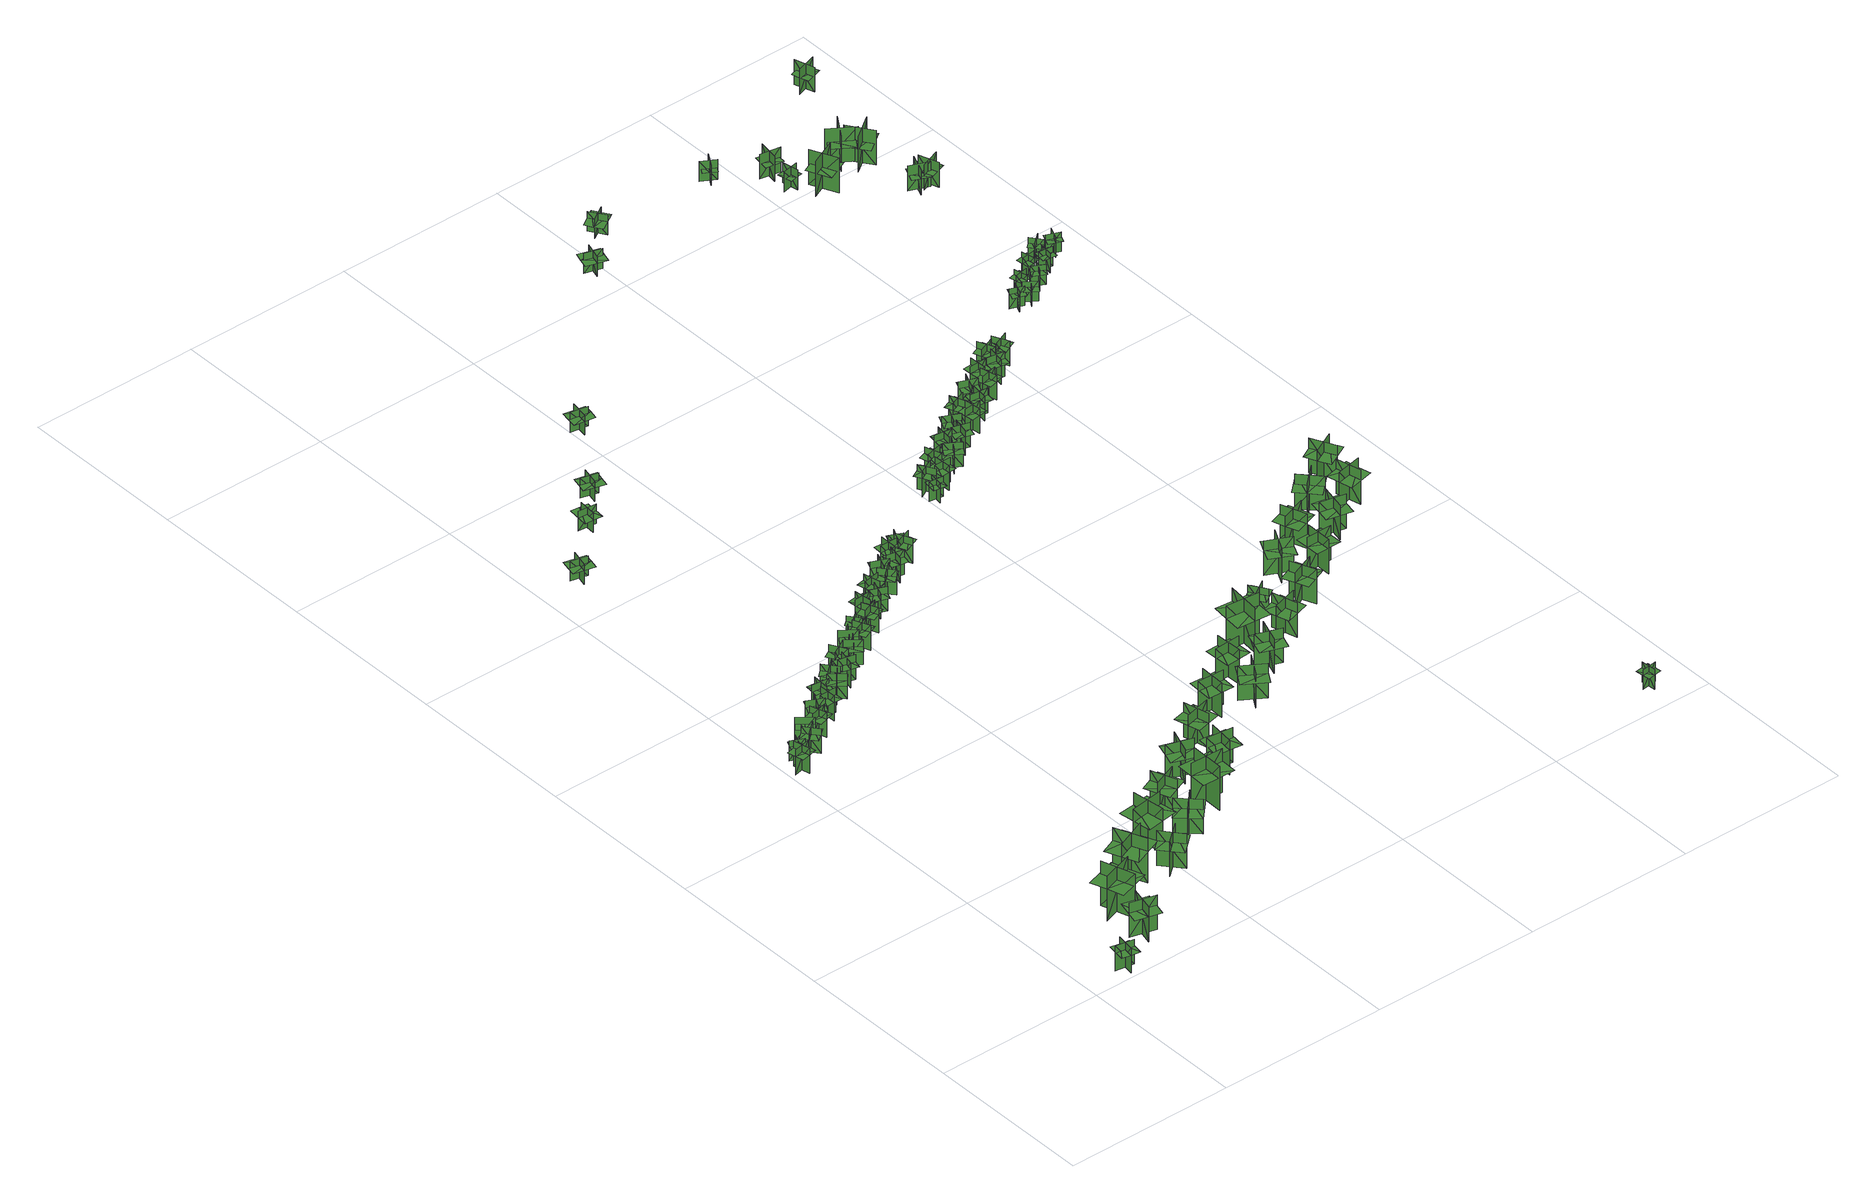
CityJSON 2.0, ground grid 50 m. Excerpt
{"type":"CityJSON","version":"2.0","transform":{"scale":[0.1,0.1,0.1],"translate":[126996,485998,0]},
"CityObjects":{
"tree1":{"type":"SolitaryVegetationObject","geometry":[{"type":"MultiSurface","lod":"1","boundaries":[[[0,1,2]],[[0,2,3]],[[4,5,6]],[[4,6,7]],[[8,9,10]],[[8,10,11]],[[8,11,12]],[[8,12,13]]]}]},
"tree2":{"type":"SolitaryVegetationObject","geometry":[{"type":"MultiSurface","lod":"1","boundaries":[[[14,15,16]],[[14,16,17]],[[18,19,20]],[[18,20,21]],[[22,23,24]],[[22,24,25]],[[22,25,26]],[[22,26,27]]]}]},
"tree3":{"type":"SolitaryVegetationObject","geometry":[{"type":"MultiSurface","lod":"1","boundaries":[[[28,29,30]],[[28,30,31]],[[32,33,34]],[[32,34,35]],[[36,37,38]],[[36,38,39]],[[36,39,40]],[[36,40,41]]]}]},
"tree4":{"type":"SolitaryVegetationObject","geometry":[{"type":"MultiSurface","lod":"1","boundaries":[[[42,43,44]],[[42,44,45]],[[46,47,48]],[[46,48,49]],[[50,51,52]],[[50,52,53]],[[50,53,54]],[[50,54,55]]]}]},
"tree5":{"type":"SolitaryVegetationObject","geometry":[{"type":"MultiSurface","lod":"1","boundaries":[[[56,57,58]],[[56,58,59]],[[60,61,62]],[[60,62,63]],[[64,65,66]],[[64,66,67]],[[64,67,68]],[[64,68,69]]]}]},
"tree6":{"type":"SolitaryVegetationObject","geometry":[{"type":"MultiSurface","lod":"1","boundaries":[[[70,71,72]],[[70,72,73]],[[74,75,76]],[[74,76,77]],[[78,79,80]],[[78,80,81]],[[78,81,82]],[[78,82,83]]]}]},
"tree7":{"type":"SolitaryVegetationObject","geometry":[{"type":"MultiSurface","lod":"1","boundaries":[[[84,85,86]],[[84,86,87]],[[88,89,90]],[[88,90,91]],[[92,93,94]],[[92,94,95]],[[92,95,96]],[[92,96,97]]]}]},
"tree8":{"type":"SolitaryVegetationObject","geometry":[{"type":"MultiSurface","lod":"1","boundaries":[[[98,99,100]],[[98,100,101]],[[102,103,104]],[[102,104,105]],[[106,107,108]],[[106,108,109]],[[106,109,110]],[[106,110,111]]]}]},
"tree9":{"type":"SolitaryVegetationObject","geometry":[{"type":"MultiSurface","lod":"1","boundaries":[[[112,113,114]],[[112,114,115]],[[116,117,118]],[[116,118,119]],[[120,121,122]],[[120,122,123]],[[120,123,124]],[[120,124,125]]]}]},
"tree10":{"type":"SolitaryVegetationObject","geometry":[{"type":"MultiSurface","lod":"1","boundaries":[[[126,127,128]],[[126,128,129]],[[130,131,132]],[[130,132,133]],[[134,135,136]],[[134,136,137]],[[134,137,138]],[[134,138,139]]]}]},
"tree11":{"type":"SolitaryVegetationObject","geometry":[{"type":"MultiSurface","lod":"1","boundaries":[[[140,141,142]],[[140,142,143]],[[144,145,146]],[[144,146,147]],[[148,149,150]],[[148,150,151]],[[148,151,152]],[[148,152,153]]]}]},
"tree12":{"type":"SolitaryVegetationObject","geometry":[{"type":"MultiSurface","lod":"1","boundaries":[[[154,155,156]],[[154,156,157]],[[158,159,160]],[[158,160,161]],[[162,163,164]],[[162,164,165]],[[162,165,166]],[[162,166,167]]]}]},
"tree13":{"type":"SolitaryVegetationObject","geometry":[{"type":"MultiSurface","lod":"1","boundaries":[[[168,169,170]],[[168,170,171]],[[172,173,174]],[[172,174,175]],[[176,177,178]],[[176,178,179]],[[176,179,180]],[[176,180,181]]]}]},
"tree14":{"type":"SolitaryVegetationObject","geometry":[{"type":"MultiSurface","lod":"1","boundaries":[[[182,183,184]],[[182,184,185]],[[186,187,188]],[[186,188,189]],[[190,191,192]],[[190,192,193]],[[190,193,194]],[[190,194,195]]]}]},
"tree15":{"type":"SolitaryVegetationObject","geometry":[{"type":"MultiSurface","lod":"1","boundaries":[[[196,197,198]],[[196,198,199]],[[200,201,202]],[[200,202,203]],[[204,205,206]],[[204,206,207]],[[204,207,208]],[[204,208,209]]]}]},
"tree16":{"type":"SolitaryVegetationObject","geometry":[{"type":"MultiSurface","lod":"1","boundaries":[[[210,211,212]],[[210,212,213]],[[214,215,216]],[[214,216,217]],[[218,219,220]],[[218,220,221]],[[218,221,222]],[[218,222,223]]]}]},
"tree17":{"type":"SolitaryVegetationObject","geometry":[{"type":"MultiSurface","lod":"1","boundaries":[[[224,225,226]],[[224,226,227]],[[228,229,230]],[[228,230,231]],[[232,233,234]],[[232,234,235]],[[232,235,236]],[[232,236,237]]]}]},
"tree18":{"type":"SolitaryVegetationObject","geometry":[{"type":"MultiSurface","lod":"1","boundaries":[[[238,239,240]],[[238,240,241]],[[242,243,244]],[[242,244,245]],[[246,247,248]],[[246,248,249]],[[246,249,250]],[[246,250,251]]]}]},
"tree19":{"type":"SolitaryVegetationObject","geometry":[{"type":"MultiSurface","lod":"1","boundaries":[[[252,253,254]],[[252,254,255]],[[256,257,258]],[[256,258,259]],[[260,261,262]],[[260,262,263]],[[260,263,264]],[[260,264,265]]]}]},
"tree20":{"type":"SolitaryVegetationObject","geometry":[{"type":"MultiSurface","lod":"1","boundaries":[[[266,267,268]],[[266,268,269]],[[270,271,272]],[[270,272,273]],[[274,275,276]],[[274,276,277]],[[274,277,278]],[[274,278,279]]]}]},
"tree21":{"type":"SolitaryVegetationObject","geometry":[{"type":"MultiSurface","lod":"1","boundaries":[[[280,281,282]],[[280,282,283]],[[284,285,286]],[[284,286,287]],[[288,289,290]],[[288,290,291]],[[288,291,292]],[[288,292,293]]]}]},
"tree22":{"type":"SolitaryVegetationObject","geometry":[{"type":"MultiSurface","lod":"1","boundaries":[[[294,295,296]],[[294,296,297]],[[298,299,300]],[[298,300,301]],[[302,303,304]],[[302,304,305]],[[302,305,306]],[[302,306,307]]]}]},
"tree23":{"type":"SolitaryVegetationObject","geometry":[{"type":"MultiSurface","lod":"1","boundaries":[[[308,309,310]],[[308,310,311]],[[312,313,314]],[[312,314,315]],[[316,317,318]],[[316,318,319]],[[316,319,320]],[[316,320,321]]]}]},
"tree24":{"type":"SolitaryVegetationObject","geometry":[{"type":"MultiSurface","lod":"1","boundaries":[[[322,323,324]],[[322,324,325]],[[326,327,328]],[[326,328,329]],[[330,331,332]],[[330,332,333]],[[330,333,334]],[[330,334,335]]]}]},
"tree25":{"type":"SolitaryVegetationObject","geometry":[{"type":"MultiSurface","lod":"1","boundaries":[[[336,337,338]],[[336,338,339]],[[340,341,342]],[[340,342,343]],[[344,345,346]],[[344,346,347]],[[344,347,348]],[[344,348,349]]]}]},
"tree26":{"type":"SolitaryVegetationObject","geometry":[{"type":"MultiSurface","lod":"1","boundaries":[[[350,351,352]],[[350,352,353]],[[354,355,356]],[[354,356,357]],[[358,359,360]],[[358,360,361]],[[358,361,362]],[[358,362,363]]]}]},
"tree27":{"type":"SolitaryVegetationObject","geometry":[{"type":"MultiSurface","lod":"1","boundaries":[[[364,365,366]],[[364,366,367]],[[368,369,370]],[[368,370,371]],[[372,373,374]],[[372,374,375]],[[372,375,376]],[[372,376,377]]]}]},
"tree28":{"type":"SolitaryVegetationObject","geometry":[{"type":"MultiSurface","lod":"1","boundaries":[[[378,379,380]],[[378,380,381]],[[382,383,384]],[[382,384,385]],[[386,387,388]],[[386,388,389]],[[386,389,390]],[[386,390,391]]]}]},
"tree29":{"type":"SolitaryVegetationObject","geometry":[{"type":"MultiSurface","lod":"1","boundaries":[[[392,393,394]],[[392,394,395]],[[396,397,398]],[[396,398,399]],[[400,401,402]],[[400,402,403]],[[400,403,404]],[[400,404,405]]]}]},
"tree30":{"type":"SolitaryVegetationObject","geometry":[{"type":"MultiSurface","lod":"1","boundaries":[[[406,407,408]],[[406,408,409]],[[410,411,412]],[[410,412,413]],[[414,415,416]],[[414,416,417]],[[414,417,418]],[[414,418,419]]]}]},
"tree31":{"type":"SolitaryVegetationObject","geometry":[{"type":"MultiSurface","lod":"1","boundaries":[[[420,421,422]],[[420,422,423]],[[424,425,426]],[[424,426,427]],[[428,429,430]],[[428,430,431]],[[428,431,432]],[[428,432,433]]]}]},
"tree32":{"type":"SolitaryVegetationObject","geometry":[{"type":"MultiSurface","lod":"1","boundaries":[[[434,435,436]],[[434,436,437]],[[438,439,440]],[[438,440,441]],[[442,443,444]],[[442,444,445]],[[442,445,446]],[[442,446,447]]]}]},
"tree33":{"type":"SolitaryVegetationObject","geometry":[{"type":"MultiSurface","lod":"1","boundaries":[[[448,449,450]],[[448,450,451]],[[452,453,454]],[[452,454,455]],[[456,457,458]],[[456,458,459]],[[456,459,460]],[[456,460,461]]]}]},
"tree34":{"type":"SolitaryVegetationObject","geometry":[{"type":"MultiSurface","lod":"1","boundaries":[[[462,463,464]],[[462,464,465]],[[466,467,468]],[[466,468,469]],[[470,471,472]],[[470,472,473]],[[470,473,474]],[[470,474,475]]]}]},
"tree35":{"type":"SolitaryVegetationObject","geometry":[{"type":"MultiSurface","lod":"1","boundaries":[[[476,477,478]],[[476,478,479]],[[480,481,482]],[[480,482,483]],[[484,485,486]],[[484,486,487]],[[484,487,488]],[[484,488,489]]]}]},
"tree36":{"type":"SolitaryVegetationObject","geometry":[{"type":"MultiSurface","lod":"1","boundaries":[[[490,491,492]],[[490,492,493]],[[494,495,496]],[[494,496,497]],[[498,499,500]],[[498,500,501]],[[498,501,502]],[[498,502,503]]]}]},
"tree37":{"type":"SolitaryVegetationObject","geometry":[{"type":"MultiSurface","lod":"1","boundaries":[[[504,505,506]],[[504,506,507]],[[508,509,510]],[[508,510,511]],[[512,513,514]],[[512,514,515]],[[512,515,516]],[[512,516,517]]]}]},
"tree38":{"type":"SolitaryVegetationObject","geometry":[{"type":"MultiSurface","lod":"1","boundaries":[[[518,519,520]],[[518,520,521]],[[522,523,524]],[[522,524,525]],[[526,527,528]],[[526,528,529]],[[526,529,530]],[[526,530,531]]]}]},
"tree39":{"type":"SolitaryVegetationObject","geometry":[{"type":"MultiSurface","lod":"1","boundaries":[[[532,533,534]],[[532,534,535]],[[536,537,538]],[[536,538,539]],[[540,541,542]],[[540,542,543]],[[540,543,544]],[[540,544,545]]]}]},
"tree40":{"type":"SolitaryVegetationObject","geometry":[{"type":"MultiSurface","lod":"1","boundaries":[[[546,547,548]],[[546,548,549]],[[550,551,552]],[[550,552,553]],[[554,555,556]],[[554,556,557]],[[554,557,558]],[[554,558,559]]]}]},
"tree41":{"type":"SolitaryVegetationObject","geometry":[{"type":"MultiSurface","lod":"1","boundaries":[[[560,561,562]],[[560,562,563]],[[564,565,566]],[[564,566,567]],[[568,569,570]],[[568,570,571]],[[568,571,572]],[[568,572,573]]]}]},
"tree42":{"type":"SolitaryVegetationObject","geometry":[{"type":"MultiSurface","lod":"1","boundaries":[[[574,575,576]],[[574,576,577]],[[578,579,580]],[[578,580,581]],[[582,583,584]],[[582,584,585]],[[582,585,586]],[[582,586,587]]]}]},
"tree43":{"type":"SolitaryVegetationObject","geometry":[{"type":"MultiSurface","lod":"1","boundaries":[[[588,589,590]],[[588,590,591]],[[592,593,594]],[[592,594,595]],[[596,597,598]],[[596,598,599]],[[596,599,600]],[[596,600,601]]]}]},
"tree44":{"type":"SolitaryVegetationObject","geometry":[{"type":"MultiSurface","lod":"1","boundaries":[[[602,603,604]],[[602,604,605]],[[606,607,608]],[[606,608,609]],[[610,611,612]],[[610,612,613]],[[610,613,614]],[[610,614,615]]]}]},
"tree45":{"type":"SolitaryVegetationObject","geometry":[{"type":"MultiSurface","lod":"1","boundaries":[[[616,617,618]],[[616,618,619]],[[620,621,622]],[[620,622,623]],[[624,625,626]],[[624,626,627]],[[624,627,628]],[[624,628,629]]]}]},
"tree46":{"type":"SolitaryVegetationObject","geometry":[{"type":"MultiSurface","lod":"1","boundaries":[[[630,631,632]],[[630,632,633]],[[634,635,636]],[[634,636,637]],[[638,639,640]],[[638,640,641]],[[638,641,642]],[[638,642,643]]]}]},
"tree47":{"type":"SolitaryVegetationObject","geometry":[{"type":"MultiSurface","lod":"1","boundaries":[[[644,645,646]],[[644,646,647]],[[648,649,650]],[[648,650,651]],[[652,653,654]],[[652,654,655]],[[652,655,656]],[[652,656,657]]]}]},
"tree48":{"type":"SolitaryVegetationObject","geometry":[{"type":"MultiSurface","lod":"1","boundaries":[[[658,659,660]],[[658,660,661]],[[662,663,664]],[[662,664,665]],[[666,667,668]],[[666,668,669]],[[666,669,670]],[[666,670,671]]]}]},
"tree49":{"type":"SolitaryVegetationObject","geometry":[{"type":"MultiSurface","lod":"1","boundaries":[[[672,673,674]],[[672,674,675]],[[676,677,678]],[[676,678,679]],[[680,681,682]],[[680,682,683]],[[680,683,684]],[[680,684,685]]]}]},
"tree50":{"type":"SolitaryVegetationObject","geometry":[{"type":"MultiSurface","lod":"1","boundaries":[[[686,687,688]],[[686,688,689]],[[690,691,692]],[[690,692,693]],[[694,695,696]],[[694,696,697]],[[694,697,698]],[[694,698,699]]]}]},
"tree51":{"type":"SolitaryVegetationObject","geometry":[{"type":"MultiSurface","lod":"1","boundaries":[[[700,701,702]],[[700,702,703]],[[704,705,706]],[[704,706,707]],[[708,709,710]],[[708,710,711]],[[708,711,712]],[[708,712,713]]]}]},
"tree52":{"type":"SolitaryVegetationObject","geometry":[{"type":"MultiSurface","lod":"1","boundaries":[[[714,715,716]],[[714,716,717]],[[718,719,720]],[[718,720,721]],[[722,723,724]],[[722,724,725]],[[722,725,726]],[[722,726,727]]]}]},
"tree53":{"type":"SolitaryVegetationObject","geometry":[{"type":"MultiSurface","lod":"1","boundaries":[[[728,729,730]],[[728,730,731]],[[732,733,734]],[[732,734,735]],[[736,737,738]],[[736,738,739]],[[736,739,740]],[[736,740,741]]]}]},
"tree54":{"type":"SolitaryVegetationObject","geometry":[{"type":"MultiSurface","lod":"1","boundaries":[[[742,743,744]],[[742,744,745]],[[746,747,748]],[[746,748,749]],[[750,751,752]],[[750,752,753]],[[750,753,754]],[[750,754,755]]]}]},
"tree55":{"type":"SolitaryVegetationObject","geometry":[{"type":"MultiSurface","lod":"1","boundaries":[[[756,757,758]],[[756,758,759]],[[760,761,762]],[[760,762,763]],[[764,765,766]],[[764,766,767]],[[764,767,768]],[[764,768,769]]]}]},
"tree56":{"type":"SolitaryVegetationObject","geometry":[{"type":"MultiSurface","lod":"1","boundaries":[[[770,771,772]],[[770,772,773]],[[774,775,776]],[[774,776,777]],[[778,779,780]],[[778,780,781]],[[778,781,782]],[[778,782,783]]]}]},
"tree57":{"type":"SolitaryVegetationObject","geometry":[{"type":"MultiSurface","lod":"1","boundaries":[[[784,785,786]],[[784,786,787]],[[788,789,790]],[[788,790,791]],[[792,793,794]],[[792,794,795]],[[792,795,796]],[[792,796,797]]]}]},
"tree58":{"type":"SolitaryVegetationObject","geometry":[{"type":"MultiSurface","lod":"1","boundaries":[[[798,799,800]],[[798,800,801]],[[802,803,804]],[[802,804,805]],[[806,807,808]],[[806,808,809]],[[806,809,810]],[[806,810,811]]]}]},
"tree59":{"type":"SolitaryVegetationObject","geometry":[{"type":"MultiSurface","lod":"1","boundaries":[[[812,813,814]],[[812,814,815]],[[816,817,818]],[[816,818,819]],[[820,821,822]],[[820,822,823]],[[820,823,824]],[[820,824,825]]]}]},
"tree60":{"type":"SolitaryVegetationObject","geometry":[{"type":"MultiSurface","lod":"1","boundaries":[[[826,827,828]],[[826,828,829]],[[830,831,832]],[[830,832,833]],[[834,835,836]],[[834,836,837]],[[834,837,838]],[[834,838,839]]]}]},
"tree61":{"type":"SolitaryVegetationObject","geometry":[{"type":"MultiSurface","lod":"1","boundaries":[[[840,841,842]],[[840,842,843]],[[844,845,846]],[[844,846,847]],[[848,849,850]],[[848,850,851]],[[848,851,852]],[[848,852,853]]]}]},
"tree62":{"type":"SolitaryVegetationObject","geometry":[{"type":"MultiSurface","lod":"1","boundaries":[[[854,855,856]],[[854,856,857]],[[858,859,860]],[[858,860,861]],[[862,863,864]],[[862,864,865]],[[862,865,866]],[[862,866,867]]]}]},
"tree63":{"type":"SolitaryVegetationObject","geometry":[{"type":"MultiSurface","lod":"1","boundaries":[[[868,869,870]],[[868,870,871]],[[872,873,874]],[[872,874,875]],[[876,877,878]],[[876,878,879]],[[876,879,880]],[[876,880,881]]]}]},
"tree64":{"type":"SolitaryVegetationObject","geometry":[{"type":"MultiSurface","lod":"1","boundaries":[[[882,883,884]],[[882,884,885]],[[886,887,888]],[[886,888,889]],[[890,891,892]],[[890,892,893]],[[890,893,894]],[[890,894,895]]]}]},
"tree65":{"type":"SolitaryVegetationObject","geometry":[{"type":"MultiSurface","lod":"1","boundaries":[[[896,897,898]],[[896,898,899]],[[900,901,902]],[[900,902,903]],[[904,905,906]],[[904,906,907]],[[904,907,908]],[[904,908,909]]]}]},
"tree66":{"type":"SolitaryVegetationObject","geometry":[{"type":"MultiSurface","lod":"1","boundaries":[[[910,911,912]],[[910,912,913]],[[914,915,916]],[[914,916,917]],[[918,919,920]],[[918,920,921]],[[918,921,922]],[[918,922,923]]]}]},
"tree67":{"type":"SolitaryVegetationObject","geometry":[{"type":"MultiSurface","lod":"1","boundaries":[[[924,925,926]],[[924,926,927]],[[928,929,930]],[[928,930,931]],[[932,933,934]],[[932,934,935]],[[932,935,936]],[[932,936,937]]]}]},
"tree68":{"type":"SolitaryVegetationObject","geometry":[{"type":"MultiSurface","lod":"1","boundaries":[[[938,939,940]],[[938,940,941]],[[942,943,944]],[[942,944,945]],[[946,947,948]],[[946,948,949]],[[946,949,950]],[[946,950,951]]]}]},
"tree69":{"type":"SolitaryVegetationObject","geometry":[{"type":"MultiSurface","lod":"1","boundaries":[[[952,953,954]],[[952,954,955]],[[956,957,958]],[[956,958,959]],[[960,961,962]],[[960,962,963]],[[960,963,964]],[[960,964,965]]]}]},
"tree70":{"type":"SolitaryVegetationObject","geometry":[{"type":"MultiSurface","lod":"1","boundaries":[[[966,967,968]],[[966,968,969]],[[970,971,972]],[[970,972,973]],[[974,975,976]],[[974,976,977]],[[974,977,978]],[[974,978,979]]]}]},
"tree71":{"type":"SolitaryVegetationObject","geometry":[{"type":"MultiSurface","lod":"1","boundaries":[[[980,981,982]],[[980,982,983]],[[984,985,986]],[[984,986,987]],[[988,989,990]],[[988,990,991]],[[988,991,992]],[[988,992,993]]]}]},
"tree72":{"type":"SolitaryVegetationObject","geometry":[{"type":"MultiSurface","lod":"1","boundaries":[[[994,995,996]],[[994,996,997]],[[998,999,1000]],[[998,1000,1001]],[[1002,1003,1004]],[[1002,1004,1005]],[[1002,1005,1006]],[[1002,1006,1007]]]}]},
"tree73":{"type":"SolitaryVegetationObject","geometry":[{"type":"MultiSurface","lod":"1","boundaries":[[[1008,1009,1010]],[[1008,1010,1011]],[[1012,1013,1014]],[[1012,1014,1015]],[[1016,1017,1018]],[[1016,1018,1019]],[[1016,1019,1020]],[[1016,1020,1021]]]}]},
"tree74":{"type":"SolitaryVegetationObject","geometry":[{"type":"MultiSurface","lod":"1","boundaries":[[[1022,1023,1024]],[[1022,1024,1025]],[[1026,1027,1028]],[[1026,1028,1029]],[[1030,1031,1032]],[[1030,1032,1033]],[[1030,1033,1034]],[[1030,1034,1035]]]}]},
"tree75":{"type":"SolitaryVegetationObject","geometry":[{"type":"MultiSurface","lod":"1","boundaries":[[[1036,1037,1038]],[[1036,1038,1039]],[[1040,1041,1042]],[[1040,1042,1043]],[[1044,1045,1046]],[[1044,1046,1047]],[[1044,1047,1048]],[[1044,1048,1049]]]}]},
"tree76":{"type":"SolitaryVegetationObject","geometry":[{"type":"MultiSurface","lod":"1","boundaries":[[[1050,1051,1052]],[[1050,1052,1053]],[[1054,1055,1056]],[[1054,1056,1057]],[[1058,1059,1060]],[[1058,1060,1061]],[[1058,1061,1062]],[[1058,1062,1063]]]}]},
"tree77":{"type":"SolitaryVegetationObject","geometry":[{"type":"MultiSurface","lod":"1","boundaries":[[[1064,1065,1066]],[[1064,1066,1067]],[[1068,1069,1070]],[[1068,1070,1071]],[[1072,1073,1074]],[[1072,1074,1075]],[[1072,1075,1076]],[[1072,1076,1077]]]}]},
"tree78":{"type":"SolitaryVegetationObject","geometry":[{"type":"MultiSurface","lod":"1","boundaries":[[[1078,1079,1080]],[[1078,1080,1081]],[[1082,1083,1084]],[[1082,1084,1085]],[[1086,1087,1088]],[[1086,1088,1089]],[[1086,1089,1090]],[[1086,1090,1091]]]}]},
"tree79":{"type":"SolitaryVegetationObject","geometry":[{"type":"MultiSurface","lod":"1","boundaries":[[[1092,1093,1094]],[[1092,1094,1095]],[[1096,1097,1098]],[[1096,1098,1099]],[[1100,1101,1102]],[[1100,1102,1103]],[[1100,1104,1105]],[[1100,1105,1101]]]}]},
"tree80":{"type":"SolitaryVegetationObject","geometry":[{"type":"MultiSurface","lod":"1","boundaries":[[[1106,1107,1108]],[[1106,1108,1109]],[[1110,1111,1112]],[[1110,1112,1113]],[[1114,1115,1116]],[[1114,1116,1117]],[[1114,1117,1118]],[[1114,1118,1119]]]}]},
"tree81":{"type":"SolitaryVegetationObject","geometry":[{"type":"MultiSurface","lod":"1","boundaries":[[[1120,1121,1122]],[[1120,1122,1123]],[[1124,1125,1126]],[[1124,1126,1127]],[[1128,1129,1130]],[[1128,1130,1131]],[[1128,1131,1132]],[[1128,1132,1133]]]}]},
"tree82":{"type":"SolitaryVegetationObject","geometry":[{"type":"MultiSurface","lod":"1","boundaries":[[[1134,1135,1136]],[[1134,1136,1137]],[[1138,1139,1140]],[[1138,1140,1141]],[[1142,1143,1144]],[[1142,1144,1145]],[[1142,1145,1146]],[[1142,1146,1147]]]}]},
"tree83":{"type":"SolitaryVegetationObject","geometry":[{"type":"MultiSurface","lod":"1","boundaries":[[[1148,1149,1150]],[[1148,1150,1151]],[[1152,1153,1154]],[[1152,1154,1155]],[[1156,1157,1158]],[[1156,1158,1159]],[[1156,1160,1161]],[[1156,1161,1157]]]}]},
"tree84":{"type":"SolitaryVegetationObject","geometry":[{"type":"MultiSurface","lod":"1","boundaries":[[[1162,1163,1164]],[[1162,1164,1165]],[[1166,1167,1168]],[[1166,1168,1169]],[[1170,1171,1172]],[[1170,1172,1173]],[[1170,1174,1175]],[[1170,1175,1171]]]}]},
"tree85":{"type":"SolitaryVegetationObject","geometry":[{"type":"MultiSurface","lod":"1","boundaries":[[[1176,1177,1178]],[[1176,1178,1179]],[[1180,1181,1182]],[[1180,1182,1183]],[[1184,1185,1186]],[[1184,1186,1187]],[[1184,1187,1188]],[[1184,1188,1189]]]}]},
"tree86":{"type":"SolitaryVegetationObject","geometry":[{"type":"MultiSurface","lod":"1","boundaries":[[[1190,1191,1192]],[[1190,1192,1193]],[[1194,1195,1196]],[[1194,1196,1197]],[[1198,1199,1200]],[[1198,1200,1201]],[[1198,1202,1203]],[[1198,1203,1199]]]}]},
"tree87":{"type":"SolitaryVegetationObject","geometry":[{"type":"MultiSurface","lod":"1","boundaries":[[[1204,1205,1206]],[[1204,1206,1207]],[[1208,1209,1210]],[[1208,1210,1211]],[[1212,1213,1214]],[[1212,1214,1215]],[[1212,1215,1216]],[[1212,1216,1217]]]}]},
"tree88":{"type":"SolitaryVegetationObject","geometry":[{"type":"MultiSurface","lod":"1","boundaries":[[[1218,1219,1220]],[[1218,1220,1221]],[[1222,1223,1224]],[[1222,1224,1225]],[[1226,1227,1228]],[[1226,1228,1229]],[[1226,1229,1230]],[[1226,1230,1231]]]}]},
"tree89":{"type":"SolitaryVegetationObject","geometry":[{"type":"MultiSurface","lod":"1","boundaries":[[[1232,1233,1234]],[[1232,1234,1235]],[[1236,1237,1238]],[[1236,1238,1239]],[[1240,1241,1242]],[[1240,1242,1243]],[[1240,1243,1244]],[[1240,1244,1245]]]}]},
"tree90":{"type":"SolitaryVegetationObject","geometry":[{"type":"MultiSurface","lod":"1","boundaries":[[[1246,1247,1248]],[[1246,1248,1249]],[[1250,1251,1252]],[[1250,1252,1253]],[[1254,1255,1256]],[[1254,1256,1257]],[[1254,1258,1259]],[[1254,1259,1255]]]}]},
"tree91":{"type":"SolitaryVegetationObject","geometry":[{"type":"MultiSurface","lod":"1","boundaries":[[[1260,1261,1262]],[[1260,1262,1263]],[[1264,1265,1266]],[[1264,1266,1267]],[[1268,1269,1270]],[[1268,1270,1271]],[[1268,1272,1273]],[[1268,1273,1269]]]}]},
"tree92":{"type":"SolitaryVegetationObject","geometry":[{"type":"MultiSurface","lod":"1","boundaries":[[[1274,1275,1276]],[[1274,1276,1277]],[[1278,1279,1280]],[[1278,1280,1281]],[[1282,1283,1284]],[[1282,1284,1285]],[[1282,1286,1287]],[[1282,1287,1283]]]}]},
"tree93":{"type":"SolitaryVegetationObject","geometry":[{"type":"MultiSurface","lod":"1","boundaries":[[[1288,1289,1290]],[[1288,1290,1291]],[[1292,1293,1294]],[[1292,1294,1295]],[[1296,1297,1298]],[[1296,1298,1299]],[[1296,1300,1301]],[[1296,1301,1297]]]}]},
"tree94":{"type":"SolitaryVegetationObject","geometry":[{"type":"MultiSurface","lod":"1","boundaries":[[[1302,1303,1304]],[[1302,1304,1305]],[[1306,1307,1308]],[[1306,1308,1309]],[[1310,1311,1312]],[[1310,1312,1313]],[[1310,1314,1315]],[[1310,1315,1311]]]}]}
},
"vertices":[
[154,36,12],[99,45,12],[99,45,89],[154,36,89],[132,66,12],[123,12,12],[123,12,89],[132,66,89],[132,66,68],[105,71,68],[96,16,68],[123,12,68],[151,7,68],[159,62,68],
[216,129,10],[291,110,10],[291,110,118],[216,129,118],[242,85,10],[261,159,10],[261,159,118],[242,85,118],[242,85,88],[279,75,88],[299,150,88],[261,159,88],[224,169,88],[204,94,88],
[247,275,11],[278,180,11],[278,180,150],[247,275,150],[217,216,11],[311,247,11],[311,247,150],[217,216,150],[217,216,111],[232,169,111],[327,199,111],[311,247,111],[296,294,111],[201,264,111],
[35,1212,11],[46,1162,11],[46,1162,88],[35,1212,88],[15,1180,11],[65,1191,11],[65,1191,88],[15,1180,88],[15,1180,68],[20,1156,68],[70,1167,68],[65,1191,68],[59,1215,68],[9,1204,68],
[39,1234,11],[77,1217,11],[77,1217,73],[39,1234,73],[50,1206,11],[67,1243,11],[67,1243,73],[50,1206,73],[50,1206,56],[68,1198,56],[85,1235,56],[67,1243,56],[49,1251,56],[32,1214,56],
[119,1204,13],[87,1244,13],[87,1244,90],[119,1204,90],[123,1241,13],[83,1209,13],[83,1209,90],[123,1241,90],[123,1241,70],[107,1260,70],[67,1228,70],[83,1209,70],[98,1190,70],[138,1221,70],
[397,271,11],[359,363,11],[359,363,150],[397,271,150],[423,332,11],[331,295,11],[331,295,150],[423,332,150],[423,332,111],[404,378,111],[312,341,111],[331,295,111],[349,249,111],[442,286,111],
[101,1285,11],[139,1252,11],[139,1252,88],[101,1285,88],[104,1248,11],[137,1287,11],[137,1287,88],[104,1248,88],[104,1248,68],[122,1232,68],[156,1271,68],[137,1287,68],[119,1303,68],[85,1264,68],
[158,1294,14],[172,1245,14],[172,1245,91],[158,1294,91],[140,1262,14],[189,1275,14],[189,1275,91],[140,1262,91],[140,1262,71],[147,1238,71],[196,1252,71],[189,1275,71],[183,1299,71],[134,1285,71],
[510,254,11],[461,313,11],[461,313,119],[510,254,119],[515,305,11],[456,256,11],[456,256,119],[515,305,119],[515,305,89],[490,335,89],[431,285,89],[456,256,89],[481,226,89],[540,276,89],
[165,1320,11],[211,1297,11],[211,1297,88],[165,1320,88],[177,1284,11],[200,1330,11],[200,1330,88],[177,1284,88],[177,1284,68],[199,1273,68],[222,1319,68],[200,1330,68],[178,1341,68],[155,1295,68],
[544,399,12],[446,385,12],[446,385,151],[544,399,151],[492,439,12],[505,341,12],[505,341,151],[492,439,151],[492,439,112],[442,433,112],[456,334,112],[505,341,112],[555,348,112],[541,446,112],
[256,1310,14],[205,1310,14],[205,1310,92],[256,1310,92],[229,1336,14],[230,1285,14],[230,1285,92],[229,1336,92],[229,1336,71],[205,1336,71],[205,1285,71],[230,1285,71],[255,1285,71],[254,1337,71],
[220,1360,9],[271,1356,9],[271,1356,86],[220,1360,86],[244,1332,9],[248,1383,9],[248,1383,86],[244,1332,86],[244,1332,66],[268,1329,66],[273,1380,66],[248,1383,66],[224,1385,66],[219,1334,66],
[276,1330,15],[310,1369,15],[310,1369,92],[276,1330,92],[313,1333,15],[275,1367,15],[275,1367,92],[313,1333,92],[313,1333,72],[330,1352,72],[291,1385,72],[275,1367,72],[259,1348,72],[297,1314,72],
[633,336,11],[578,390,11],[578,390,119],[633,336,119],[633,388,11],[579,332,11],[579,332,119],[633,388,119],[633,388,89],[605,414,89],[551,359,89],[579,332,89],[607,305,89],[661,361,89],
[287,1377,10],[327,1409,10],[327,1409,88],[287,1377,88],[324,1373,10],[292,1413,10],[292,1413,88],[324,1373,88],[324,1373,68],[343,1388,68],[311,1428,68],[292,1413,68],[273,1397,68],[305,1358,68],
[588,459,14],[660,488,14],[660,488,122],[588,459,122],[635,439,14],[607,511,14],[607,511,122],[635,439,122],[635,439,92],[671,453,92],[643,525,92],[607,511,92],[571,496,92],[599,424,92],
[130,2170,16],[130,2170,78],[117,2117,78],[117,2117,16],[148,2138,16],[148,2138,78],[98,2150,78],[98,2150,16],[156,2137,58],[162,2163,58],[99,2177,58],[93,2151,58],[87,2125,58],[150,2111,58],
[381,1381,14],[332,1393,14],[332,1393,92],[381,1381,92],[362,1413,14],[350,1363,14],[350,1363,92],[362,1413,92],[362,1413,71],[338,1419,71],[326,1369,71],[350,1363,71],[373,1357,71],[386,1407,71],
[394,1447,12],[349,1423,12],[349,1423,90],[394,1447,90],[358,1458,12],[383,1413,12],[383,1413,90],[358,1458,90],[358,1458,69],[337,1446,69],[361,1401,69],[383,1413,69],[404,1425,69],[380,1470,69],
[432,1454,14],[401,1412,14],[401,1412,92],[432,1454,92],[395,1448,14],[436,1417,14],[436,1417,92],[395,1448,92],[395,1448,71],[380,1428,71],[422,1398,71],[436,1417,71],[451,1437,71],[409,1467,71],
[729,485,11],[727,385,11],[727,385,149],[729,485,149],[681,440,11],[780,437,11],[780,437,149],[681,440,149],[681,440,110],[679,390,110],[779,387,110],[780,437,110],[782,487,110],[682,489,110],
[413,1488,12],[455,1458,12],[455,1458,90],[413,1488,90],[419,1451,12],[449,1492,12],[449,1492,90],[419,1451,90],[419,1451,69],[439,1436,69],[469,1478,69],[449,1492,69],[430,1507,69],[399,1465,69],
[729,519,15],[754,592,15],[754,592,123],[729,519,123],[776,541,15],[702,566,15],[702,566,123],[776,541,123],[776,541,93],[788,578,93],[715,603,93],[702,566,93],[690,530,93],[763,505,93],
[467,1496,15],[487,1449,15],[487,1449,92],[467,1496,92],[453,1461,15],[500,1482,15],[500,1482,92],[453,1461,92],[453,1461,72],[463,1439,72],[510,1459,72],[500,1482,72],[490,1504,72],[443,1484,72],
[511,1534,12],[479,1508,12],[479,1508,74],[511,1534,74],[481,1537,12],[507,1505,12],[507,1505,74],[481,1537,74],[481,1537,58],[466,1525,58],[491,1493,58],[507,1505,58],[522,1518,58],[496,1550,58],
[245,2292,19],[245,2292,81],[299,2287,81],[299,2287,19],[274,2315,19],[274,2315,81],[269,2263,81],[269,2263,19],[274,2323,61],[248,2325,61],[242,2261,61],[268,2259,61],[295,2256,61],[301,2320,61],
[531,1538,15],[549,1491,15],[549,1491,92],[531,1538,92],[516,1504,15],[563,1523,15],[563,1523,92],[516,1504,92],[516,1504,72],[525,1481,72],[572,1500,72],[563,1523,72],[554,1546,72],[507,1527,72],
[881,516,11],[804,525,11],[804,525,119],[881,516,119],[850,557,11],[841,480,11],[841,480,119],[850,557,119],[850,557,89],[811,561,89],[802,484,89],[841,480,89],[879,475,89],[888,552,89],
[529,1558,11],[580,1563,11],[580,1563,88],[529,1558,88],[558,1535,11],[553,1586,11],[553,1586,88],[558,1535,88],[558,1535,68],[583,1537,68],[578,1588,68],[553,1586,68],[529,1583,68],[534,1532,68],
[826,623,15],[902,641,15],[902,641,123],[826,623,123],[870,596,15],[852,671,15],[852,671,123],[870,596,123],[870,596,93],[908,605,93],[890,680,93],[852,671,93],[814,662,93],[833,587,93],
[624,1545,15],[577,1564,15],[577,1564,92],[624,1545,92],[609,1580,15],[590,1532,15],[590,1532,92],[609,1580,92],[609,1580,72],[587,1589,72],[568,1541,72],[590,1532,72],[613,1523,72],[632,1570,72],
[367,2409,21],[367,2409,83],[354,2358,83],[354,2358,21],[385,2378,21],[385,2378,83],[335,2391,83],[335,2391,21],[393,2376,63],[400,2402,63],[338,2418,63],[331,2392,63],[324,2366,63],[386,2350,63],
[626,1578,11],[615,1628,11],[615,1628,88],[626,1578,88],[646,1610,11],[596,1599,11],[596,1599,88],[646,1610,88],[646,1610,68],[640,1634,68],[590,1623,68],[596,1599,68],[601,1575,68],[651,1586,68],
[689,1618,15],[650,1585,15],[650,1585,93],[689,1618,93],[652,1621,15],[685,1582,15],[685,1582,93],[652,1621,93],[652,1621,72],[633,1606,72],[666,1566,72],[685,1582,72],[704,1597,72],[671,1637,72],
[659,1654,12],[706,1634,12],[706,1634,89],[659,1654,89],[673,1619,12],[693,1666,12],[693,1666,89],[673,1619,89],[673,1619,69],[695,1609,69],[715,1657,69],[693,1666,69],[670,1676,69],[650,1629,69],
[1014,710,15],[936,714,15],[936,714,123],[1014,710,123],[979,748,15],[976,671,15],[976,671,123],[979,748,123],[979,748,93],[940,750,93],[937,673,93],[976,671,93],[1014,670,93],[1017,747,93],
[703,1645,15],[753,1634,15],[753,1634,93],[703,1645,93],[723,1614,15],[734,1664,15],[734,1664,93],[723,1614,93],[723,1614,72],[747,1609,72],[758,1659,72],[734,1664,72],[710,1669,72],[699,1619,72],
[772,1686,12],[721,1687,12],[721,1687,90],[772,1686,90],[746,1713,12],[745,1662,12],[745,1662,90],[746,1713,90],[746,1713,69],[722,1714,69],[720,1662,69],[745,1662,69],[769,1661,69],[771,1712,69],
[1069,649,12],[1110,715,12],[1110,715,120],[1069,649,120],[1119,661,12],[1054,702,12],[1054,702,120],[1119,661,120],[1119,661,90],[1140,693,90],[1074,735,90],[1054,702,90],[1033,669,90],[1099,628,90],
[800,1657,14],[780,1704,14],[780,1704,91],[800,1657,91],[814,1691,14],[766,1672,14],[766,1672,91],[814,1691,91],[814,1691,71],[804,1714,71],[757,1694,71],[766,1672,71],[776,1649,71],[823,1669,71],
[522,2637,20],[522,2637,82],[513,2584,82],[513,2584,20],[543,2607,20],[543,2607,82],[492,2616,82],[492,2616,20],[551,2606,62],[555,2632,62],[492,2643,62],[487,2617,62],[483,2590,62],[546,2580,62],
[784,1695,14],[802,1732,14],[802,1732,75],[784,1695,75],[812,1705,14],[776,1723,14],[776,1723,75],[812,1705,75],[812,1705,59],[821,1723,59],[784,1741,59],[776,1723,59],[767,1706,59],[804,1688,59],
[1134,793,15],[1056,789,15],[1056,789,122],[1134,793,122],[1096,828,15],[1099,750,15],[1099,750,122],[1096,828,122],[1096,828,92],[1057,826,92],[1061,749,92],[1099,750,92],[1138,752,92],[1135,829,92],
[1196,728,12],[1222,801,12],[1222,801,120],[1196,728,120],[1243,750,12],[1170,776,12],[1170,776,120],[1243,750,120],[1243,750,89],[1256,786,89],[1182,812,89],[1170,776,89],[1157,739,89],[1230,713,89],
[1215,827,12],[1225,926,12],[1225,926,151],[1215,827,151],[1266,869,12],[1167,879,12],[1167,879,151],[1266,869,151],[1266,869,112],[1271,919,112],[1172,929,112],[1167,879,112],[1162,829,112],[1261,820,112],
[1033,1815,19],[992,1820,19],[992,1820,81],[1033,1815,81],[1015,1838,19],[1009,1798,19],[1009,1798,81],[1015,1838,81],[1015,1838,65],[996,1841,65],[990,1801,65],[1009,1798,65],[1029,1795,65],[1035,1835,65],
[1030,1839,15],[1006,1884,15],[1006,1884,92],[1030,1839,92],[1041,1875,15],[995,1851,15],[995,1851,92],[1041,1875,92],[1041,1875,72],[1029,1897,72],[984,1873,72],[995,1851,72],[1007,1829,72],[1052,1853,72],
[1337,806,12],[1315,880,12],[1315,880,120],[1337,806,120],[1362,851,12],[1288,829,12],[1288,829,120],[1362,851,120],[1362,851,90],[1351,888,90],[1277,866,90],[1288,829,90],[1299,792,90],[1373,814,90],
[1086,1850,17],[1035,1849,17],[1035,1849,94],[1086,1850,94],[1059,1876,17],[1061,1825,17],[1061,1825,94],[1059,1876,94],[1059,1876,74],[1034,1875,74],[1036,1824,74],[1061,1825,74],[1085,1825,74],[1083,1877,74],
[1346,927,12],[1317,974,12],[1317,974,89],[1346,927,89],[1355,963,12],[1308,933,12],[1308,933,89],[1355,963,89],[1355,963,68],[1340,986,68],[1293,957,68],[1308,933,68],[1323,910,68],[1369,939,68],
[1102,1910,14],[1053,1896,14],[1053,1896,91],[1102,1910,91],[1069,1928,14],[1083,1879,14],[1083,1879,91],[1069,1928,91],[1069,1928,71],[1046,1921,71],[1059,1872,71],[1083,1879,71],[1107,1885,71],[1093,1935,71],
[1116,1870,17],[1143,1914,17],[1143,1914,94],[1116,1870,94],[1153,1879,17],[1109,1906,17],[1109,1906,94],[1153,1879,94],[1153,1879,74],[1166,1900,74],[1122,1927,74],[1109,1906,74],[1096,1885,74],[1140,1858,74],
[1433,951,12],[1462,880,12],[1462,880,120],[1433,951,120],[1413,904,12],[1484,933,12],[1484,933,120],[1413,904,120],[1413,904,89],[1427,868,89],[1499,897,89],[1484,933,89],[1470,969,89],[1398,940,89],
[1117,1948,15],[1167,1940,15],[1167,1940,92],[1117,1948,92],[1139,1917,15],[1147,1968,15],[1147,1968,92],[1139,1917,92],[1139,1917,72],[1163,1914,72],[1171,1964,72],[1147,1968,72],[1123,1972,72],[1115,1921,72],
[1185,1910,17],[1198,1960,17],[1198,1960,94],[1185,1910,94],[1217,1929,17],[1168,1943,17],[1168,1943,94],[1217,1929,94],[1217,1929,74],[1224,1953,74],[1174,1966,74],[1168,1943,74],[1161,1919,74],[1210,1905,74],
[1490,1074,10],[1454,1005,10],[1454,1005,118],[1490,1074,118],[1440,1058,10],[1509,1023,10],[1509,1023,118],[1440,1058,118],[1440,1058,88],[1423,1023,88],[1492,988,88],[1509,1023,88],[1527,1057,88],[1458,1092,88],
[1227,1973,15],[1181,1995,15],[1181,1995,92],[1227,1973,92],[1214,2008,15],[1192,1962,15],[1192,1962,92],[1214,2008,92],[1214,2008,72],[1192,2019,72],[1170,1973,72],[1192,1962,72],[1214,1952,72],[1237,1998,72],
[1265,2005,18],[1271,1955,18],[1271,1955,95],[1265,2005,95],[1242,1976,18],[1293,1982,18],[1293,1982,95],[1242,1976,95],[1242,1976,75],[1245,1952,75],[1296,1957,75],[1293,1982,75],[1290,2006,75],[1239,2001,75],
[1566,1033,12],[1566,956,12],[1566,956,120],[1566,1033,120],[1530,997,12],[1607,997,12],[1607,997,120],[1530,997,120],[1530,997,90],[1530,958,90],[1607,958,90],[1607,997,90],[1607,1036,90],[1530,1036,90],
[1271,2003,13],[1252,2051,13],[1252,2051,91],[1271,2003,91],[1286,2038,13],[1238,2019,13],[1238,2019,91],[1286,2038,91],[1286,2038,70],[1277,2061,70],[1229,2042,70],[1238,2019,70],[1247,1996,70],[1295,2015,70],
[965,3071,14],[965,3071,76],[980,3122,76],[980,3122,14],[948,3103,14],[948,3103,76],[998,3088,76],[998,3088,14],[941,3106,56],[933,3080,56],[994,3061,56],[1002,3087,56],[1010,3113,56],[949,3131,56],
[1856,84,12],[1900,90,12],[1900,90,74],[1856,84,74],[1879,66,12],[1874,110,12],[1874,110,74],[1879,66,74],[1879,66,57],[1901,69,57],[1896,113,57],[1874,110,57],[1852,107,57],[1858,63,57],
[1567,1144,12],[1593,1071,12],[1593,1071,120],[1567,1144,120],[1544,1097,12],[1618,1123,12],[1618,1123,120],[1544,1097,120],[1544,1097,90],[1557,1061,90],[1630,1086,90],[1618,1123,90],[1605,1159,90],[1532,1134,90],
[1321,2037,18],[1314,1987,18],[1314,1987,95],[1321,2037,95],[1291,2015,18],[1342,2008,18],[1342,2008,95],[1291,2015,95],[1291,2015,75],[1288,1990,75],[1338,1983,75],[1342,2008,75],[1345,2032,75],[1295,2039,75],
[1307,2080,13],[1355,2061,13],[1355,2061,90],[1307,2080,90],[1322,2046,13],[1341,2093,13],[1341,2093,90],[1322,2046,90],[1322,2046,70],[1345,2037,70],[1364,2085,70],[1341,2093,70],[1318,2102,70],[1299,2054,70],
[1381,2083,18],[1393,2033,18],[1393,2033,95],[1381,2083,95],[1362,2051,18],[1411,2063,18],[1411,2063,95],[1362,2051,95],[1362,2051,75],[1367,2027,75],[1417,2039,75],[1411,2063,75],[1406,2087,75],[1356,2075,75],
[1679,1045,11],[1695,1121,11],[1695,1121,119],[1679,1045,119],[1722,1073,11],[1647,1089,11],[1647,1089,119],[1722,1073,119],[1722,1073,89],[1730,1111,89],[1655,1127,89],[1647,1089,89],[1639,1052,89],[1714,1035,89],
[1394,2135,13],[1396,2084,13],[1396,2084,91],[1394,2135,91],[1369,2107,13],[1420,2109,13],[1420,2109,91],[1369,2107,91],[1369,2107,71],[1370,2083,71],[1421,2085,71],[1420,2109,71],[1419,2134,71],[1368,2132,71],
[1096,3185,15],[1096,3185,77],[1067,3230,77],[1067,3230,15],[1061,3194,15],[1061,3194,77],[1104,3221,77],[1104,3221,15],[1054,3189,57],[1068,3167,57],[1123,3201,57],[1108,3224,57],[1094,3246,57],[1040,3212,57],
[1674,1216,13],[1727,1159,13],[1727,1159,121],[1674,1216,121],[1672,1164,13],[1729,1217,13],[1729,1217,121],[1672,1164,121],[1672,1164,91],[1698,1136,91],[1755,1188,91],[1729,1217,91],[1702,1245,91],[1645,1193,91],
[1452,2127,18],[1443,2076,18],[1443,2076,95],[1452,2127,95],[1421,2105,18],[1472,2096,18],[1472,2096,95],[1421,2105,95],[1421,2105,75],[1417,2081,75],[1467,2072,75],[1472,2096,75],[1476,2120,75],[1425,2129,75],
[1446,2173,18],[1466,2126,18],[1466,2126,95],[1446,2173,95],[1432,2138,18],[1480,2158,18],[1480,2158,95],[1432,2138,95],[1432,2138,75],[1442,2115,75],[1489,2135,75],[1480,2158,75],[1470,2181,75],[1423,2161,75],
[1523,2155,18],[1476,2134,18],[1476,2134,95],[1523,2155,95],[1488,2168,18],[1509,2121,18],[1509,2121,95],[1488,2168,95],[1488,2168,75],[1465,2158,75],[1487,2111,75],[1509,2121,75],[1531,2131,75],[1510,2178,75],
[1814,1125,10],[1797,1201,10],[1797,1201,118],[1814,1125,118],[1842,1168,10],[1766,1152,10],[1766,1152,118],[1842,1168,118],[1842,1168,88],[1834,1206,88],[1758,1190,88],[1766,1152,88],[1774,1114,88],[1850,1130,88],
[1833,1239,13],[1798,1308,13],[1798,1308,120],[1833,1239,120],[1849,1288,13],[1780,1253,13],[1780,1253,120],[1849,1288,120],[1849,1288,90],[1831,1323,90],[1763,1287,90],[1780,1253,90],[1798,1218,90],[1867,1254,90],
[1664,2306,14],[1702,2291,14],[1702,2291,76],[1664,2306,76],[1676,2279,14],[1691,2317,14],[1691,2317,76],[1676,2279,76],[1676,2279,60],[1694,2272,60],[1709,2310,60],[1691,2317,60],[1673,2324,60],[1658,2286,60],
[1421,3171,19],[1446,3212,19],[1446,3212,81],[1421,3171,81],[1450,3179,19],[1450,3179,81],[1409,3203,81],[1409,3203,19],[1421,3175,57],[1442,3211,57],[1426,3221,57],[1404,3185,57],[1438,3164,57],[1460,3200,57],
[1705,2305,16],[1739,2282,16],[1739,2282,78],[1705,2305,78],[1711,2275,16],[1734,2309,16],[1734,2309,78],[1711,2275,78],[1711,2275,62],[1727,2264,62],[1750,2298,62],[1734,2309,62],[1717,2320,62],[1694,2286,62],
[1752,2344,15],[1712,2336,15],[1712,2336,76],[1752,2344,76],[1726,2360,15],[1735,2320,15],[1735,2320,76],[1726,2360,76],[1726,2360,60],[1707,2356,60],[1716,2316,60],[1735,2320,60],[1754,2324,60],[1746,2364,60],
[1799,2323,15],[1763,2342,15],[1763,2342,77],[1799,2323,77],[1790,2352,15],[1771,2315,15],[1771,2315,77],[1790,2352,77],[1790,2352,61],[1773,2361,61],[1754,2325,61],[1771,2315,61],[1789,2306,61],[1808,2342,61],
[1575,3019,18],[1566,3066,18],[1566,3066,80],[1575,3019,80],[1592,3044,18],[1592,3044,80],[1545,3034,80],[1545,3034,18],[1573,3021,56],[1565,3062,56],[1545,3059,56],[1554,3017,56],[1593,3025,56],[1585,3066,56],
[1525,3105,26],[1584,3095,26],[1584,3095,104],[1525,3105,104],[1547,3074,26],[1547,3074,104],[1557,3134,104],[1557,3134,26],[1529,3107,74],[1581,3098,74],[1585,3122,74],[1533,3131,74],[1525,3082,74],[1577,3073,74],
[1811,2386,15],[1770,2380,15],[1770,2380,77],[1811,2386,77],[1786,2403,15],[1793,2363,15],[1793,2363,77],[1786,2403,77],[1786,2403,61],[1767,2400,61],[1773,2360,61],[1793,2363,61],[1812,2366,61],[1806,2407,61],
[1613,3020,16],[1647,2944,16],[1647,2944,125],[1613,3020,125],[1594,2971,16],[1594,2971,125],[1671,3006,125],[1671,3006,16],[1618,3017,83],[1648,2950,83],[1679,2964,83],[1649,3031,83],[1586,3002,83],[1616,2935,83],
[1837,2352,15],[1842,2392,15],[1842,2392,76],[1837,2352,76],[1860,2370,15],[1819,2375,15],[1819,2375,76],[1860,2370,76],[1860,2370,60],[1862,2390,60],[1822,2395,60],[1819,2375,60],[1817,2356,60],[1858,2351,60],
[1837,2438,15],[1863,2407,15],[1863,2407,76],[1837,2438,76],[1834,2409,15],[1866,2435,15],[1866,2435,76],[1834,2409,76],[1834,2409,60],[1847,2393,60],[1878,2420,60],[1866,2435,60],[1853,2450,60],[1822,2424,60],
[1907,2431,14],[1890,2394,14],[1890,2394,75],[1907,2431,75],[1879,2420,14],[1917,2404,14],[1917,2404,75],[1879,2420,75],[1879,2420,59],[1871,2402,59],[1909,2386,59],[1917,2404,59],[1925,2422,59],[1887,2438,59],
[1693,3054,22],[1764,3008,22],[1764,3008,131],[1693,3054,131],[1704,3003,22],[1704,3003,131],[1751,3073,131],[1751,3073,22],[1700,3054,89],[1761,3014,89],[1780,3042,89],[1719,3083,89],[1680,3025,89],[1741,2984,89],
[1785,2841,15],[1840,2818,15],[1840,2818,93],[1785,2841,93],[1799,2806,15],[1799,2806,93],[1822,2862,93],[1822,2862,15],[1789,2842,63],[1837,2822,63],[1847,2844,63],[1798,2865,63],[1779,2819,63],[1828,2798,63],
[1736,2974,22],[1805,3023,22],[1805,3023,131],[1736,2974,131],[1788,2966,22],[1788,2966,131],[1740,3035,131],[1740,3035,22],[1739,2980,89],[1799,3023,89],[1779,3051,89],[1719,3008,89],[1759,2951,89],[1819,2994,89],
[1817,2815,18],[1874,2836,18],[1874,2836,96],[1817,2815,96],[1852,2799,18],[1852,2799,96],[1831,2856,96],[1831,2856,18],[1820,2819,66],[1870,2837,66],[1861,2860,66],[1812,2842,66],[1829,2795,66],[1878,2813,66],
[1825,3306,29],[1883,3324,29],[1883,3324,107],[1825,3306,107],[1859,3289,29],[1859,3289,107],[1841,3346,107],[1841,3346,29],[1828,3309,77],[1878,3325,77],[1871,3348,77],[1821,3333,77],[1836,3285,77],[1886,3301,77]
]}
